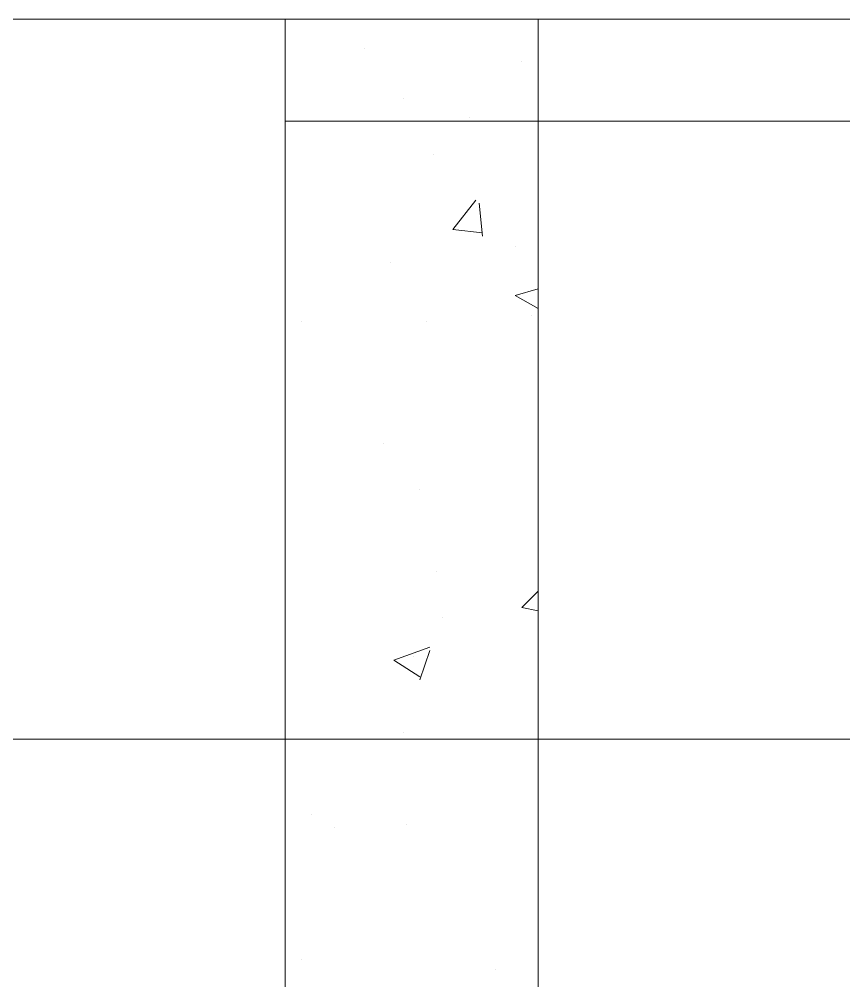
# Model space of a CAD drawing. Header units: inches. Extents: x 5 to 1823, y 18 to 726.
# Drawn here: x 269.95 to 275.58, y 123.25 to 129.82 of the extents above; entities that cross this region are included whole.
import ezdxf

# ---------------------------------------------------------------- set-up
doc = ezdxf.new("R2010")
doc.units = ezdxf.units.IN
doc.header["$MEASUREMENT"] = 0
doc.layers.add('PDF2_0', color=7, linetype='Continuous')
doc.layers.add('PDF2_TIGRECAD', color=6, linetype='Continuous')

msp = doc.modelspace()

# ---------------------------------------------------------------- linework, layer by layer
at = {"layer": 'PDF2_0', "lineweight": 5}
for points in [[(155.2631, 129.8175), (179.5112, 129.8175), (332.9706, 129.8175)], [(296.4188, 129.8175), (294.2858, 129.8175), (261.2814, 129.8175), (259.1485, 129.8175)], [(270.3071, 129.8175), (270.0601, 129.8175)], [(271.0705, 129.8175), (270.5541, 129.8175)], [(271.8114, 129.8175), (271.3175, 129.8175)], [(283.8008, 129.8175), (283.8008, 114.348), (271.7665, 114.348), (271.7665, 129.8175), (271.7665, 114.348)], [(272.0584, 129.8175), (272.5523, 129.8175), (272.1257, 129.8175)], [(273.4953, 129.8175), (273.4953, 116.0768), (282.072, 116.0768), (282.072, 129.8175), (281.8025, 129.8175)], [(272.3053, 129.6154), (272.3053, 129.6154)], [(273.383, 129.5256), (273.383, 129.5256)], [(272.5748, 129.2786), (272.5748, 129.2786)], [(271.7665, 129.1215), (283.8008, 129.1215)], [(273.0238, 129.1439), (273.0238, 129.1439)], [(272.7768, 128.8969), (272.7768, 128.8969)], [(273.1136, 128.3581), (272.9115, 128.3805), (273.0687, 128.5826)], [(273.1136, 128.3356), (273.0912, 128.5602)], [(273.3381, 128.2683), (273.3381, 128.2683)], [(272.485, 128.156), (272.485, 128.156)], [(273.4953, 127.8417), (273.3381, 127.9315), (273.4953, 127.9764)], [(271.8788, 127.7519), (271.8788, 127.7519)], [(272.7319, 127.7519), (272.7319, 127.7519)], [(273.4504, 127.7968), (273.4504, 127.7968)], [(272.4401, 126.9212), (272.4401, 126.9212)], [(272.687, 126.6068), (272.687, 126.6068)], [(272.7993, 126.0455), (272.7993, 126.0455)], [(273.4953, 125.7761), (273.383, 125.7986), (273.4953, 125.9108)], [(272.8442, 125.7312), (272.8442, 125.7312)], [(272.687, 125.3271), (272.5074, 125.4393), (272.7544, 125.5291)], [(272.687, 125.3046), (272.7544, 125.5067)], [(272.6421, 125.4618), (272.6421, 125.4618)], [(272.5748, 124.9454), (272.5748, 124.9454)], [(271.9461, 124.3841), (271.9461, 124.3841)], [(272.1033, 124.2943), (272.1033, 124.2943)], [(272.5972, 124.3167), (272.5972, 124.3167)], [(271.8788, 123.3962), (271.8788, 123.3962)], [(273.2034, 123.3288), (273.2034, 123.3288)]]:
    msp.add_lwpolyline(points, dxfattribs=at)
for points in [[(272.8217, 129.8175), (273.3157, 129.8175)], [(273.5627, 129.8175), (274.0566, 129.8175)], [(274.3036, 129.8175), (274.82, 129.8175)], [(275.0669, 129.8175), (275.5609, 129.8175)]]:
    msp.add_lwpolyline(points, close=True, dxfattribs=at)
at = {"layer": 'PDF2_TIGRECAD', "lineweight": 5}
msp.add_lwpolyline([(323.5184, 124.9005), (287.191, 124.9005), (180.3644, 124.9005)], dxfattribs=at)

doc.saveas('drawing.dxf')
